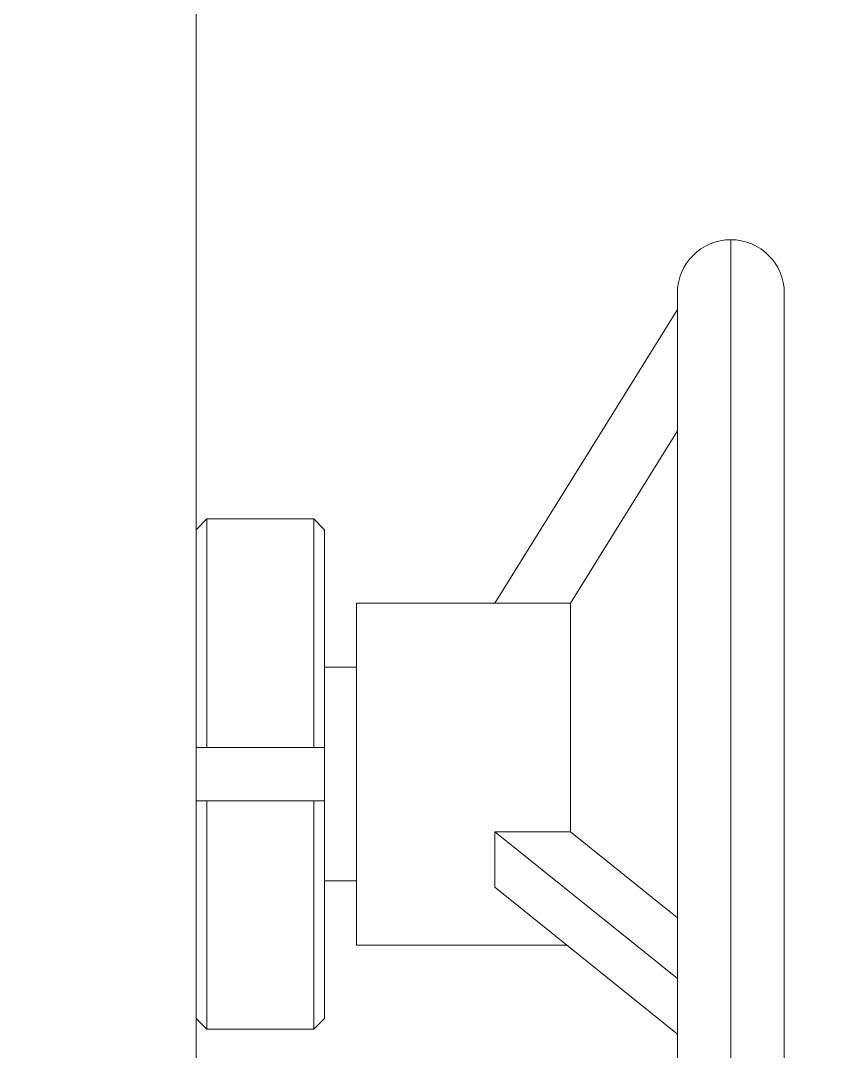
# Model space of a CAD drawing. Header units: millimetres. Extents: x 2509 to 128734, y 2492 to 91667.
# Drawn here: x 37540.8 to 37617.2, y 72064.6 to 72161 of the extents above; entities that cross this region are included whole.
import ezdxf

# ---------------------------------------------------------------- set-up
doc = ezdxf.new("R2010")
doc.units = ezdxf.units.MM
doc.layers.add('SSH_搬运系统', color=7, linetype='Continuous')

# ---------------------------------------------------------------- blocks, each defined once
blk = doc.blocks.new('SSH_机械臂')
at = {"layer": 'SSH_搬运系统', "lineweight": 15}
for p, q in [((1446.873, 2243.643, 0), (1746.873, 2243.643, 0)), ((1594.373, 2242.643, 0), (1573.003, 2242.643, 0)), ((1573.003, 2242.643, 0), (1573.003, 2232.643, 0)), ((1594.373, 2232.643, 0), (1594.373, 2242.643, 0)), ((1620.742, 2242.643, 0), (1599.373, 2242.643, 0)), ((1599.373, 2242.643, 0), (1599.373, 2232.643, 0)), ((1620.742, 2232.643, 0), (1620.742, 2242.643, 0)), ((1573.003, 2232.643, 0), (1594.373, 2232.643, 0)), ((1599.373, 2232.643, 0), (1620.742, 2232.643, 0)), ((1594.373, 2231.643, 0), (1574.009, 2231.643, 0)), ((1576.873, 2231.643, 0), (1574.009, 2231.643, 0)), ((1599.373, 2231.643, 0), (1594.373, 2231.643, 0)), ((1619.737, 2231.643, 0), (1599.373, 2231.643, 0)), ((1619.737, 2231.643, 0), (1616.873, 2231.643, 0)), ((1596.873, 2228.643, 0), (1580.873, 2228.643, 0)), ((1612.873, 2228.643, 0), (1596.873, 2228.643, 0)), ((1586.275, 2215.706, 0), (1572.536, 2198.643, 0)), ((1591.471, 2215.706, 0), (1577.733, 2198.643, 0)), ((1586.275, 2215.706, 0), (1591.471, 2215.706, 0)), ((1591.471, 2208.643, 0), (1591.471, 2215.706, 0)), ((1612.873, 2208.643, 0), (1612.873, 2215.706, 0)), ((1612.873, 2215.706, 0), (1640.35, 2198.643, 0)), ((1583.419, 2198.643, 0), (1591.471, 2208.643, 0)), ((1596.873, 2208.643, 0), (1591.471, 2208.643, 0)), ((1612.873, 2208.643, 0), (1596.873, 2208.643, 0)), ((1628.976, 2198.643, 0), (1612.873, 2208.643, 0)), ((1551.873, 2198.643, 0), (1641.873, 2198.643, 0)), ((1546.873, 2193.643, 0), (1646.873, 2193.643, 0)), ((1641.873, 2188.643, 0), (1551.873, 2188.643, 0))]:
    blk.add_line(p, q, dxfattribs=at)
for centre, radius, start, end in [((3603.35, 2684.145, 0), 2525.003, 188.199093, 258.295751), ((3603.347, 2684.143, 0), 2524, 188.20232, 254.525226), ((1641.873, 2193.643, 0), 5, 0, 90), ((1641.873, 2193.643, 0), 5, 270, 0)]:
    blk.add_arc(centre, radius, start, end, dxfattribs=at)
for points in [[(1573.003, 2242.643, 0), (1574.009, 2243.643, 0)], [(1594.373, 2243.643, 0), (1594.373, 2242.643, 0)], [(1599.373, 2242.643, 0), (1599.373, 2243.643, 0)], [(1619.737, 2243.643, 0), (1620.742, 2242.643, 0)], [(1574.009, 2231.643, 0), (1573.003, 2232.643, 0)], [(1594.373, 2232.643, 0), (1594.373, 2231.643, 0)], [(1599.373, 2231.643, 0), (1599.373, 2232.643, 0)], [(1620.742, 2232.643, 0), (1619.737, 2231.643, 0)], [(1586.873, 2231.643, 0), (1586.873, 2228.643, 0)], [(1606.873, 2228.643, 0), (1606.873, 2231.643, 0)], [(1580.873, 2228.643, 0), (1580.873, 2208.997, 0)], [(1612.873, 2215.706, 0), (1612.873, 2228.643, 0)]]:
    blk.add_open_spline(points, degree=1, dxfattribs=at)

msp = doc.modelspace()

# ---------------------------------------------------------------- block references
at = {"layer": 'SSH_搬运系统', "rotation": 90}
msp.add_blockref('SSH_机械臂', (39800.878, 70493.639, 0), dxfattribs=at)

doc.saveas('drawing.dxf')
